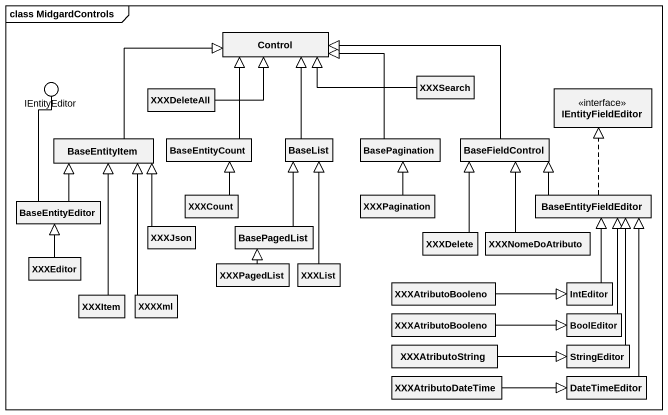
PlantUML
@startuml
mainframe class MidgardControls
allowmixing
hide circle
hide empty members
class "Control" as Control_
() IEntityEditor
class XXXDeleteAll
class XXXSearch
interface IEntityFieldEditor
class BaseEntityItem
class BaseEntityCount
class BaseList
class BasePagination
class BaseFieldControl
class BaseEntityEditor
class XXXCount
class XXXPagination
class BaseEntityFieldEditor
class XXXEditor
class XXXJson
class XXXPagedList
class BasePagedList
class XXXList
class XXXDelete
class XXXNomeDoAtributo
class XXXItem
class XXXXml
class XXXAtributoBooleno
class IntEditor
class "XXXAtributoBooleno" as XXXAtributoBooleno_2
class BoolEditor
class XXXAtributoString
class XXXAtributoDateTime
class DateTimeEditor
class StringEditor
XXXDeleteAll -right-|> Control_
XXXSearch -left-|> Control_
BaseEntityItem -up-|> Control_
BaseEntityCount -up-|> Control_
BaseList -up-|> Control_
BasePagination -up-|> Control_
BaseFieldControl -left-|> Control_
BaseEntityEditor -up- IEntityEditor
BaseEntityEditor -up-|> BaseEntityItem
XXXCount -up-|> BaseEntityCount
XXXPagination -up-|> BasePagination
BaseEntityFieldEditor .up.|> IEntityFieldEditor
BaseEntityFieldEditor -up-|> BaseFieldControl
XXXEditor -up-|> BaseEntityEditor
XXXJson -up-|> BaseEntityItem
XXXPagedList -up-|> BasePagedList
BasePagedList -up-|> BaseList
XXXList -up-|> BaseList
XXXDelete -up-|> BaseFieldControl
XXXNomeDoAtributo -up-|> BaseFieldControl
XXXItem -up-|> BaseEntityItem
XXXXml -up-|> BaseEntityItem
XXXAtributoBooleno -right-|> IntEditor
IntEditor -up-|> BaseEntityFieldEditor
XXXAtributoBooleno_2 -right-|> BoolEditor
BoolEditor -up-|> BaseEntityFieldEditor
XXXAtributoString -right-|> StringEditor
XXXAtributoDateTime -right-|> DateTimeEditor
DateTimeEditor -up-|> BaseEntityFieldEditor
StringEditor -up-|> BaseEntityFieldEditor
@enduml
